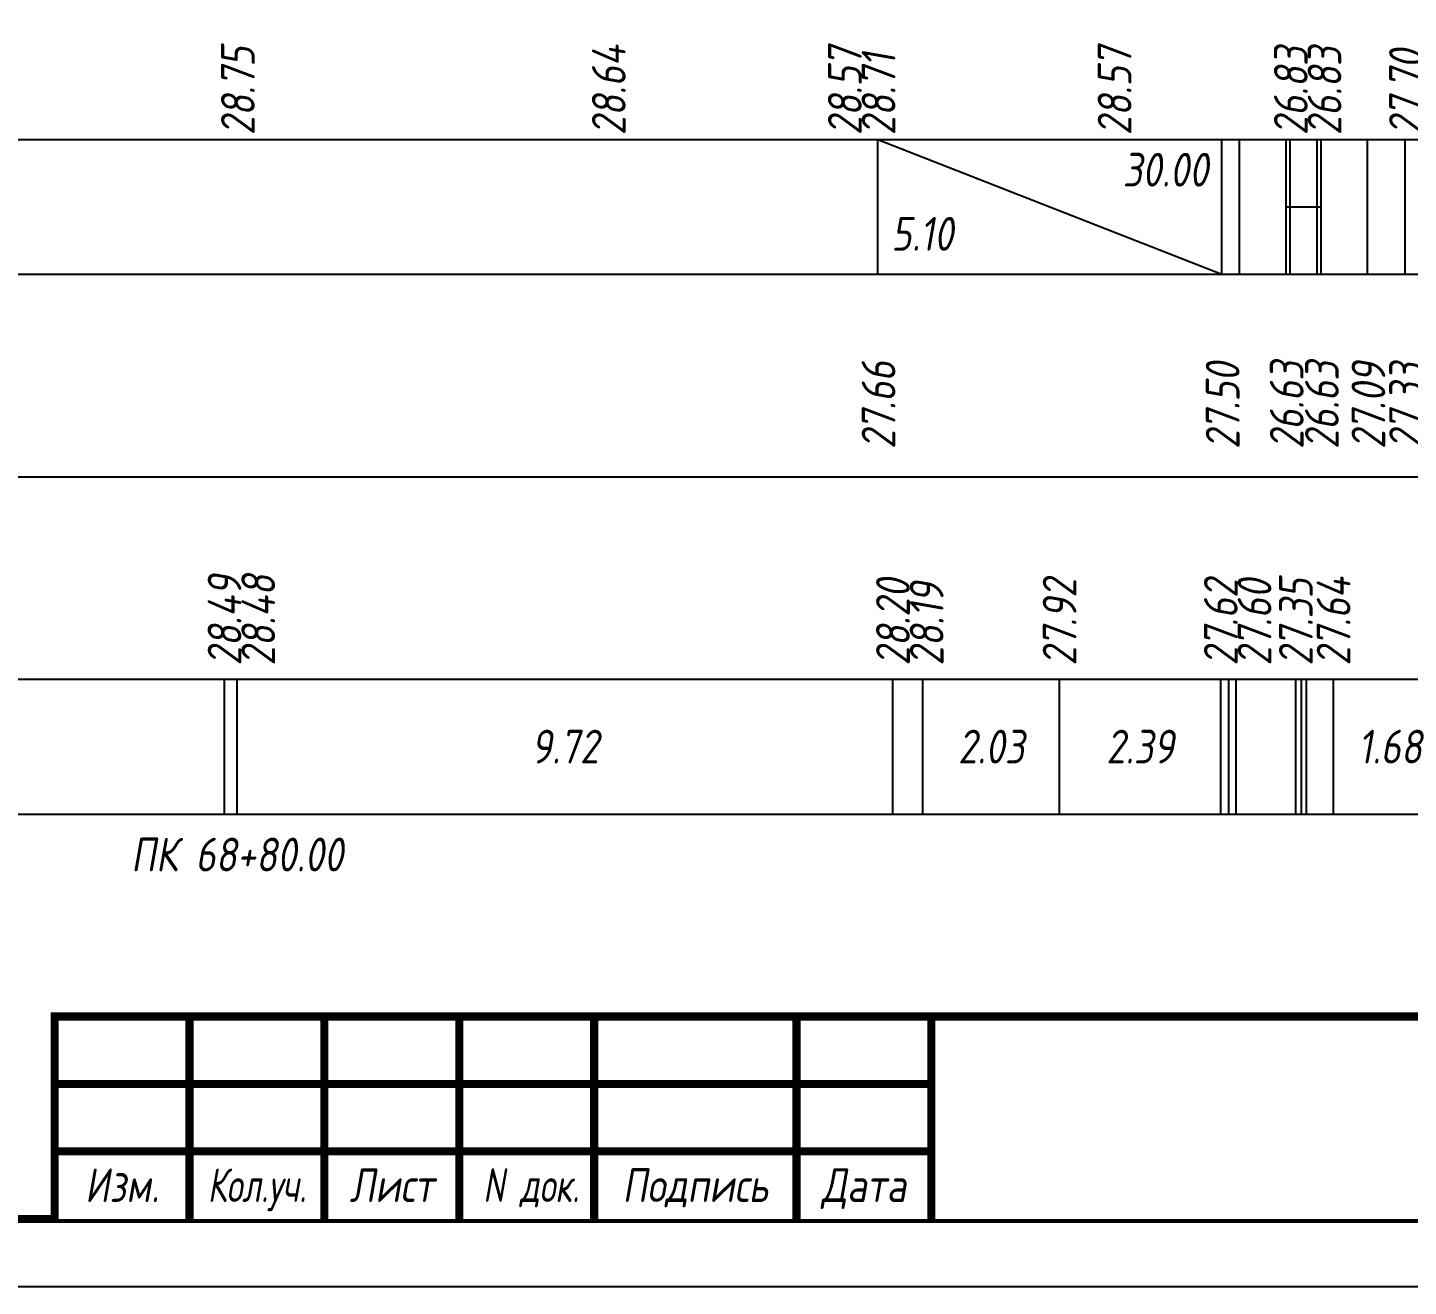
# Model space of a CAD drawing. Extents: x -717 to 1451, y -133302 to 233.
# Drawn here: x 197.9 to 300.3, y -108742.4 to -108649.1 of the extents above; entities that cross this region are included whole.
import ezdxf
from ezdxf.enums import TextEntityAlignment as Align

# ---------------------------------------------------------------- set-up
doc = ezdxf.new("R2010")
doc.units = 0
for name, color, linetype in [('Зарамочное оформление', 7, 'Continuous'), ('Код_510', 7, 'Continuous'), ('Код_514', 1, 'Continuous'), ('Код_516', 1, 'Continuous'), ('Подписи поперечников', 7, 'Continuous'), ('Таблица', 7, 'Continuous')]:
    doc.layers.add(name, color=color, linetype=linetype)
doc.styles.add('М', font='romand.shx', dxfattribs={"width": 0.8, "oblique": 10, "height": 2.5})

# ---------------------------------------------------------------- blocks, each defined once
blk = doc.blocks.new('Штамп')
at = {"linetype": 'Continuous'}
blk.add_wipeout([(199.95, -411.25), (384.95, -411.25), (384.95, -426.25), (199.95, -426.25)], dxfattribs=at).dxf.layer = 'Зарамочное оформление'
at = {"layer": 'Зарамочное оформление', "linetype": 'Continuous', "lineweight": -3, "const_width": 0.6, "flags": 128}
for points in [[(199.95, -426.25), (199.95, -411.25), (384.95, -411.25)], [(209.95, -411.25), (209.95, -426.25)], [(219.95, -411.25), (219.95, -426.25)], [(229.95, -411.25), (229.95, -426.25)], [(239.95, -411.25), (239.95, -426.25)], [(254.95, -411.25), (254.95, -426.25)], [(264.95, -411.25), (264.95, -426.25)], [(199.95, -416.25), (264.95, -416.25)], [(199.95, -421.25), (264.95, -421.25)]]:
    blk.add_lwpolyline(points, dxfattribs=at)
at = {"layer": 'Зарамочное оформление', "linetype": 'Continuous', "style": 'М', "oblique": 10}
for s, width, p in [('Изм.', 0.8, (204.95, -423.75)), ('Кол.уч.', 0.7, (214.95, -423.75)), ('Лист', 0.8, (224.95, -423.75)), ('N док.', 0.7, (235.28, -423.75)), ('Подпись', 0.8, (247.45, -423.75)), ('Дата', 0.8, (259.95, -423.75))]:
    blk.add_text(s, height=2.5, dxfattribs=dict(at, width=width)).set_placement(p, align=Align.MIDDLE_CENTER)
blk = doc.blocks.new('шифр')
blk.add_blockref('Штамп', (0, -108371))

msp = doc.modelspace()

# ---------------------------------------------------------------- linework, layer by layer
at = {"flags": 128}
msp.add_lwpolyline([(-30.054, -108742.421), (389.946, -108742.421), (389.946, -108445.421), (-30.054, -108445.421)], close=True, dxfattribs=at)
at = {"const_width": 0.6, "flags": 128}
msp.add_lwpolyline([(-10.054, -108737.421), (384.946, -108737.421), (384.946, -108450.421), (-10.054, -108450.421)], close=True, dxfattribs=at)

# ---------------------------------------------------------------- next in the draw order: block references
msp.add_blockref('шифр', (0, 59.829))

# ---------------------------------------------------------------- next in the draw order: linework, layer by layer
at = {"layer": 'Код_510'}
for p, q in [((212.55, -108707.421), (212.55, -108697.421)), ((213.483, -108707.421), (213.483, -108697.421)), ((262.105, -108707.421), (262.105, -108697.421)), ((264.326, -108707.421), (264.326, -108697.421)), ((274.46, -108707.421), (274.46, -108697.421)), ((286.409, -108707.421), (286.409, -108697.421)), ((287.015, -108707.421), (287.015, -108697.421)), ((287.537, -108707.421), (287.537, -108697.421)), ((291.974, -108707.421), (291.974, -108697.421)), ((292.399, -108707.421), (292.399, -108697.421)), ((292.767, -108707.421), (292.767, -108697.421)), ((294.773, -108707.421), (294.773, -108697.421))]:
    msp.add_line(p, q, dxfattribs=at)
at = {"layer": 'Код_516'}
for p, q in [((260.983, -108667.421), (260.983, -108657.421)), ((260.983, -108657.421), (286.493, -108667.421)), ((286.493, -108667.421), (286.493, -108657.421)), ((287.798, -108667.421), (287.798, -108657.421)), ((287.798, -108667.421), (287.798, -108657.421)), ((291.245, -108667.421), (291.245, -108657.421)), ((291.548, -108667.421), (291.548, -108657.421)), ((293.548, -108667.421), (293.548, -108657.421)), ((293.85, -108667.421), (293.85, -108657.421)), ((297.298, -108667.421), (297.298, -108657.421)), ((297.298, -108667.421), (297.298, -108657.421)), ((300.085, -108667.421), (300.085, -108657.421)), ((291.245, -108662.421), (291.548, -108662.421)), ((291.548, -108662.421), (293.548, -108662.421)), ((293.548, -108662.421), (293.85, -108662.421))]:
    msp.add_line(p, q, dxfattribs=at)
at = {"layer": 'Таблица'}
for p, q in [((80, -108657.421), (325.139, -108657.421)), ((79.946, -108667.421), (325.085, -108667.421)), ((79.946, -108682.421), (325.085, -108682.421)), ((79.946, -108697.421), (325.085, -108697.421)), ((79.946, -108707.421), (325.085, -108707.421))]:
    msp.add_line(p, q, dxfattribs=at)

# ---------------------------------------------------------------- next in the draw order: texts
at = {"layer": 'Код_510', "style": 'М', "oblique": 10, "width": 0.8}
for s, p in [('28.49', (212.55, -108696.421)), ('28.48', (215.05, -108696.421)), ('28.20', (262.105, -108696.421)), ('28.19', (264.605, -108696.421)), ('27.92', (274.46, -108696.421)), ('27.62', (286.409, -108696.421)), ('27.60', (288.909, -108696.421)), ('27.35', (291.974, -108696.421)), ('27.64', (294.773, -108696.421))]:
    msp.add_text(s, height=2.5, rotation=90, dxfattribs=at).set_placement(p, align=Align.MIDDLE_LEFT)
for s, p in [('9.72', (237.794, -108702.421)), ('2.03', (269.393, -108702.421)), ('2.39', (280.434, -108702.421)), ('1.68', (298.966, -108702.421))]:
    msp.add_text(s, height=2.5, dxfattribs=at).set_placement(p, align=Align.MIDDLE_CENTER)
at = {"layer": 'Код_514', "style": 'М', "oblique": 10, "width": 0.8}
for s, p in [('28.75', (213.537, -108657.117)), ('28.64', (241.037, -108657.117)), ('28.57', (258.537, -108657.117)), ('28.57', (278.537, -108657.117)), ('26.83', (291.602, -108657.117)), ('26.83', (294.102, -108657.117)), ('27.70', (300.139, -108657.117)), ('28.71', (261.037, -108657.117))]:
    msp.add_text(s, height=2.5, rotation=90, dxfattribs=at).set_placement(p, align=Align.MIDDLE_LEFT)
at = {"layer": 'Код_516', "style": 'М', "oblique": 10, "width": 0.8}
msp.add_text('30.00', height=2.5, dxfattribs=at).set_placement((285.493, -108658.421), align=Align.TOP_RIGHT)
msp.add_text('5.10', height=2.5, dxfattribs=at).set_placement((261.983, -108666.421), align=Align.BOTTOM_LEFT)
for s, p in [('27.66', (261.037, -108680.371)), ('27.50', (286.548, -108680.371)), ('26.63', (291.299, -108680.371)), ('26.63', (293.905, -108680.371)), ('27.09', (297.352, -108680.371)), ('27.33', (300.146, -108680.371))]:
    msp.add_text(s, height=2.5, rotation=90, dxfattribs=at).set_placement(p, align=Align.MIDDLE_LEFT)
at = {"layer": 'Подписи поперечников', "style": 'М', "oblique": 10, "width": 0.8}
msp.add_text('ПК 68+80.00', height=2.5, dxfattribs=at).set_placement((213.483, -108712.421), align=Align.BOTTOM_CENTER)

doc.saveas('drawing.dxf')
